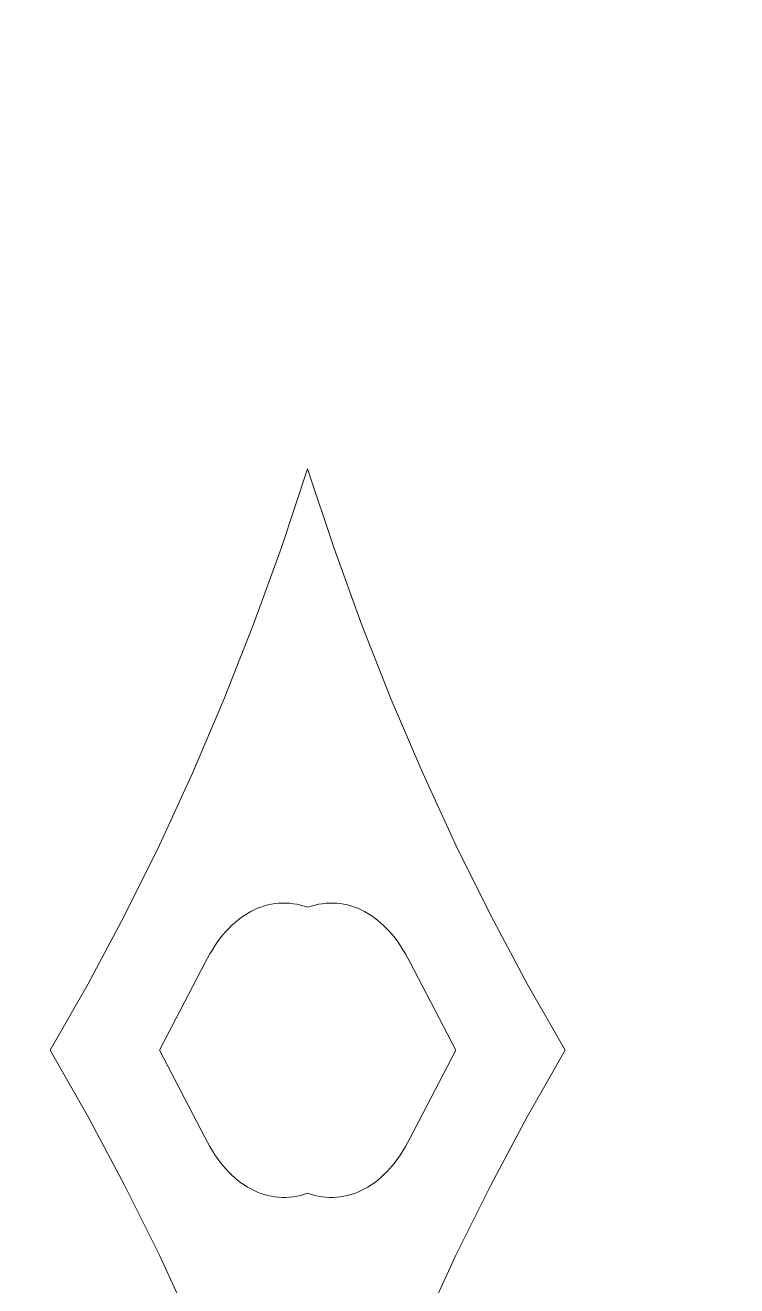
# Model space of a CAD drawing. Header units: centimetres. Extents: x -9.1 to 5.1, y -12.3 to 13.3.
# Drawn here: x -3.776 to -2.7, y -10.215 to -8.308 of the extents above; entities that cross this region are included whole.
import ezdxf

# ---------------------------------------------------------------- set-up
doc = ezdxf.new("R2010")
doc.units = ezdxf.units.CM
doc.header["$MEASUREMENT"] = 0
doc.layers.add('layer 1', color=7, linetype='Continuous')

msp = doc.modelspace()

# ---------------------------------------------------------------- linework, layer by layer
at = {"layer": 'layer 1', "color": 242, "lineweight": 9}
for points, knots in [([(5.08841, -12.32848), (5.08841, -12.32848), (-9.09402, -12.32848), (-9.09402, -12.32848), (-9.09402, -12.32848), (-9.09402, -12.32848), (-9.09402, 0.32731), (-9.09402, 0.32731), (-9.09402, 0.32731), (-9.09402, 0.32731), (5.0911, 0.32731), (5.0911, 0.32731), (5.0911, 0.32731), (5.0911, 0.32731), (5.0911, -12.32848), (5.0911, -12.32848), (5.0911, -12.32848), (5.0911, -12.32848), (5.08841, -12.32848), (5.08841, -12.32848)], [0, 0, 0, 0, 0.1666667, 0.1666667, 0.1666667, 0.1666667, 0.3333333, 0.3333333, 0.3333333, 0.3333333, 0.5, 0.5, 0.5, 0.5, 0.6666667, 0.6666667, 0.6666667, 0.6666667, 1, 1, 1, 1]), ([(-3.34902, -10.73787), (-3.34902, -10.73787), (-3.30952, -10.61927), (-3.30952, -10.61927), (-3.30952, -10.61927), (-3.30952, -10.61927), (-3.26728, -10.50295), (-3.26728, -10.50295), (-3.26728, -10.50295), (-3.26728, -10.50295), (-3.22238, -10.389), (-3.22238, -10.389), (-3.22238, -10.389), (-3.22238, -10.389), (-3.17483, -10.27752), (-3.17483, -10.27752), (-3.17483, -10.27752), (-3.17483, -10.27752), (-3.12468, -10.16862), (-3.12468, -10.16862), (-3.12468, -10.16862), (-3.12468, -10.16862), (-3.07199, -10.06242), (-3.07199, -10.06242), (-3.07199, -10.06242), (-3.07199, -10.06242), (-3.01679, -9.959), (-3.01679, -9.959), (-3.01679, -9.959), (-3.01679, -9.959), (-2.95916, -9.85846), (-2.95916, -9.85846), (-2.95916, -9.85846), (-2.95916, -9.85846), (-3.01679, -9.75793), (-3.01679, -9.75793), (-3.01679, -9.75793), (-3.01679, -9.75793), (-3.07199, -9.65451), (-3.07199, -9.65451), (-3.07199, -9.65451), (-3.07199, -9.65451), (-3.12468, -9.54829), (-3.12468, -9.54829), (-3.12468, -9.54829), (-3.12468, -9.54829), (-3.17483, -9.43939), (-3.17483, -9.43939), (-3.17483, -9.43939), (-3.17483, -9.43939), (-3.22238, -9.32793), (-3.22238, -9.32793), (-3.22238, -9.32793), (-3.22238, -9.32793), (-3.26728, -9.21398), (-3.26728, -9.21398), (-3.26728, -9.21398), (-3.26728, -9.21398), (-3.30952, -9.09764), (-3.30952, -9.09764), (-3.30952, -9.09764), (-3.30952, -9.09764), (-3.34902, -8.97905), (-3.34902, -8.97905), (-3.34902, -8.97905), (-3.34902, -8.97905), (-3.3885, -9.09764), (-3.3885, -9.09764), (-3.3885, -9.09764), (-3.3885, -9.09764), (-3.43075, -9.21398), (-3.43075, -9.21398), (-3.43075, -9.21398), (-3.43075, -9.21398), (-3.47565, -9.32793), (-3.47565, -9.32793), (-3.47565, -9.32793), (-3.47565, -9.32793), (-3.5232, -9.43939), (-3.5232, -9.43939), (-3.5232, -9.43939), (-3.5232, -9.43939), (-3.57334, -9.54829), (-3.57334, -9.54829), (-3.57334, -9.54829), (-3.57334, -9.54829), (-3.62604, -9.65451), (-3.62604, -9.65451), (-3.62604, -9.65451), (-3.62604, -9.65451), (-3.68123, -9.75793), (-3.68123, -9.75793), (-3.68123, -9.75793), (-3.68123, -9.75793), (-3.73886, -9.85846), (-3.73886, -9.85846), (-3.73886, -9.85846), (-3.73886, -9.85846), (-3.68123, -9.959), (-3.68123, -9.959), (-3.68123, -9.959), (-3.68123, -9.959), (-3.62604, -10.06242), (-3.62604, -10.06242), (-3.62604, -10.06242), (-3.62604, -10.06242), (-3.57334, -10.16862), (-3.57334, -10.16862), (-3.57334, -10.16862), (-3.57334, -10.16862), (-3.5232, -10.27752), (-3.5232, -10.27752), (-3.5232, -10.27752), (-3.5232, -10.27752), (-3.47565, -10.389), (-3.47565, -10.389), (-3.47565, -10.389), (-3.47565, -10.389), (-3.43075, -10.50295), (-3.43075, -10.50295), (-3.43075, -10.50295), (-3.43075, -10.50295), (-3.3885, -10.61927), (-3.3885, -10.61927), (-3.3885, -10.61927), (-3.3885, -10.61927), (-3.34902, -10.73787), (-3.34902, -10.73787)], [0, 0, 0, 0, 0.030303, 0.030303, 0.030303, 0.030303, 0.0606061, 0.0606061, 0.0606061, 0.0606061, 0.0909091, 0.0909091, 0.0909091, 0.0909091, 0.1212121, 0.1212121, 0.1212121, 0.1212121, 0.1515152, 0.1515152, 0.1515152, 0.1515152, 0.1818182, 0.1818182, 0.1818182, 0.1818182, 0.2121212, 0.2121212, 0.2121212, 0.2121212, 0.2424242, 0.2424242, 0.2424242, 0.2424242, 0.2727273, 0.2727273, 0.2727273, 0.2727273, 0.3030303, 0.3030303, 0.3030303, 0.3030303, 0.3333333, 0.3333333, 0.3333333, 0.3333333, 0.3636364, 0.3636364, 0.3636364, 0.3636364, 0.3939394, 0.3939394, 0.3939394, 0.3939394, 0.4242424, 0.4242424, 0.4242424, 0.4242424, 0.4545455, 0.4545455, 0.4545455, 0.4545455, 0.4848485, 0.4848485, 0.4848485, 0.4848485, 0.5151515, 0.5151515, 0.5151515, 0.5151515, 0.5454545, 0.5454545, 0.5454545, 0.5454545, 0.5757576, 0.5757576, 0.5757576, 0.5757576, 0.6060606, 0.6060606, 0.6060606, 0.6060606, 0.6363636, 0.6363636, 0.6363636, 0.6363636, 0.6666667, 0.6666667, 0.6666667, 0.6666667, 0.6969697, 0.6969697, 0.6969697, 0.6969697, 0.7272727, 0.7272727, 0.7272727, 0.7272727, 0.7575758, 0.7575758, 0.7575758, 0.7575758, 0.7878788, 0.7878788, 0.7878788, 0.7878788, 0.8181818, 0.8181818, 0.8181818, 0.8181818, 0.8484848, 0.8484848, 0.8484848, 0.8484848, 0.8787879, 0.8787879, 0.8787879, 0.8787879, 0.9090909, 0.9090909, 0.9090909, 0.9090909, 0.9393939, 0.9393939, 0.9393939, 0.9393939, 1, 1, 1, 1]), ([(-3.34902, -9.64224), (-3.34902, -9.64224), (-3.34349, -9.64041), (-3.34349, -9.64041), (-3.34349, -9.64041), (-3.34349, -9.64041), (-3.33797, -9.63888), (-3.33797, -9.63888), (-3.33797, -9.63888), (-3.33797, -9.63888), (-3.33246, -9.63766), (-3.33246, -9.63766), (-3.33246, -9.63766), (-3.33246, -9.63766), (-3.32695, -9.63673), (-3.32695, -9.63673), (-3.32695, -9.63673), (-3.32695, -9.63673), (-3.32142, -9.63612), (-3.32142, -9.63612), (-3.32142, -9.63612), (-3.32142, -9.63612), (-3.31595, -9.63579), (-3.31595, -9.63579), (-3.31595, -9.63579), (-3.31595, -9.63579), (-3.31046, -9.63577), (-3.31046, -9.63577), (-3.31046, -9.63577), (-3.31046, -9.63577), (-3.30502, -9.63606), (-3.30502, -9.63606), (-3.30502, -9.63606), (-3.30502, -9.63606), (-3.2996, -9.63662), (-3.2996, -9.63662), (-3.2996, -9.63662), (-3.2996, -9.63662), (-3.29421, -9.63748), (-3.29421, -9.63748), (-3.29421, -9.63748), (-3.29421, -9.63748), (-3.28886, -9.63862), (-3.28886, -9.63862), (-3.28886, -9.63862), (-3.28886, -9.63862), (-3.28356, -9.64006), (-3.28356, -9.64006), (-3.28356, -9.64006), (-3.28356, -9.64006), (-3.27831, -9.64178), (-3.27831, -9.64178), (-3.27831, -9.64178), (-3.27831, -9.64178), (-3.27311, -9.64378), (-3.27311, -9.64378), (-3.27311, -9.64378), (-3.27311, -9.64378), (-3.26795, -9.64607), (-3.26795, -9.64607), (-3.26795, -9.64607), (-3.26795, -9.64607), (-3.26288, -9.64863), (-3.26288, -9.64863), (-3.26288, -9.64863), (-3.26288, -9.64863), (-3.25787, -9.65147), (-3.25787, -9.65147), (-3.25787, -9.65147), (-3.25787, -9.65147), (-3.25293, -9.65458), (-3.25293, -9.65458), (-3.25293, -9.65458), (-3.25293, -9.65458), (-3.24805, -9.65797), (-3.24805, -9.65797), (-3.24805, -9.65797), (-3.24805, -9.65797), (-3.24329, -9.66163), (-3.24329, -9.66163), (-3.24329, -9.66163), (-3.24329, -9.66163), (-3.23859, -9.66555), (-3.23859, -9.66555), (-3.23859, -9.66555), (-3.23859, -9.66555), (-3.23399, -9.66974), (-3.23399, -9.66974), (-3.23399, -9.66974), (-3.23399, -9.66974), (-3.22949, -9.6742), (-3.22949, -9.6742), (-3.22949, -9.6742), (-3.22949, -9.6742), (-3.22508, -9.67891), (-3.22508, -9.67891), (-3.22508, -9.67891), (-3.22508, -9.67891), (-3.2208, -9.6839), (-3.2208, -9.6839), (-3.2208, -9.6839), (-3.2208, -9.6839), (-3.21661, -9.68913), (-3.21661, -9.68913), (-3.21661, -9.68913), (-3.21661, -9.68913), (-3.21255, -9.69463), (-3.21255, -9.69463), (-3.21255, -9.69463), (-3.21255, -9.69463), (-3.2086, -9.70038), (-3.2086, -9.70038), (-3.2086, -9.70038), (-3.2086, -9.70038), (-3.20477, -9.70637), (-3.20477, -9.70637), (-3.20477, -9.70637), (-3.20477, -9.70637), (-3.20107, -9.71262), (-3.20107, -9.71262), (-3.20107, -9.71262), (-3.20107, -9.71262), (-3.19752, -9.71912), (-3.19752, -9.71912), (-3.19752, -9.71912), (-3.19752, -9.71912), (-3.19411, -9.72586), (-3.19411, -9.72586), (-3.19411, -9.72586), (-3.19411, -9.72586), (-3.12484, -9.85846), (-3.12484, -9.85846), (-3.12484, -9.85846), (-3.12484, -9.85846), (-3.19411, -9.99105), (-3.19411, -9.99105), (-3.19411, -9.99105), (-3.19411, -9.99105), (-3.19752, -9.9978), (-3.19752, -9.9978), (-3.19752, -9.9978), (-3.19752, -9.9978), (-3.20107, -10.0043), (-3.20107, -10.0043), (-3.20107, -10.0043), (-3.20107, -10.0043), (-3.20477, -10.01055), (-3.20477, -10.01055), (-3.20477, -10.01055), (-3.20477, -10.01055), (-3.2086, -10.01655), (-3.2086, -10.01655), (-3.2086, -10.01655), (-3.2086, -10.01655), (-3.21255, -10.02229), (-3.21255, -10.02229), (-3.21255, -10.02229), (-3.21255, -10.02229), (-3.21661, -10.02779), (-3.21661, -10.02779), (-3.21661, -10.02779), (-3.21661, -10.02779), (-3.2208, -10.03302), (-3.2208, -10.03302), (-3.2208, -10.03302), (-3.2208, -10.03302), (-3.22508, -10.038), (-3.22508, -10.038), (-3.22508, -10.038), (-3.22508, -10.038), (-3.22949, -10.04272), (-3.22949, -10.04272), (-3.22949, -10.04272), (-3.22949, -10.04272), (-3.23399, -10.04717), (-3.23399, -10.04717), (-3.23399, -10.04717), (-3.23399, -10.04717), (-3.23859, -10.05137), (-3.23859, -10.05137), (-3.23859, -10.05137), (-3.23859, -10.05137), (-3.24329, -10.0553), (-3.24329, -10.0553), (-3.24329, -10.0553), (-3.24329, -10.0553), (-3.24805, -10.05896), (-3.24805, -10.05896), (-3.24805, -10.05896), (-3.24805, -10.05896), (-3.25293, -10.06235), (-3.25293, -10.06235), (-3.25293, -10.06235), (-3.25293, -10.06235), (-3.25787, -10.06546), (-3.25787, -10.06546), (-3.25787, -10.06546), (-3.25787, -10.06546), (-3.26288, -10.0683), (-3.26288, -10.0683), (-3.26288, -10.0683), (-3.26288, -10.0683), (-3.26795, -10.07086), (-3.26795, -10.07086), (-3.26795, -10.07086), (-3.26795, -10.07086), (-3.27311, -10.07313), (-3.27311, -10.07313), (-3.27311, -10.07313), (-3.27311, -10.07313), (-3.27831, -10.07514), (-3.27831, -10.07514), (-3.27831, -10.07514), (-3.27831, -10.07514), (-3.28356, -10.07687), (-3.28356, -10.07687), (-3.28356, -10.07687), (-3.28356, -10.07687), (-3.28886, -10.07829), (-3.28886, -10.07829), (-3.28886, -10.07829), (-3.28886, -10.07829), (-3.29421, -10.07944), (-3.29421, -10.07944), (-3.29421, -10.07944), (-3.29421, -10.07944), (-3.2996, -10.08031), (-3.2996, -10.08031), (-3.2996, -10.08031), (-3.2996, -10.08031), (-3.30502, -10.08087), (-3.30502, -10.08087), (-3.30502, -10.08087), (-3.30502, -10.08087), (-3.31046, -10.08114), (-3.31046, -10.08114), (-3.31046, -10.08114), (-3.31046, -10.08114), (-3.31595, -10.08112), (-3.31595, -10.08112), (-3.31595, -10.08112), (-3.31595, -10.08112), (-3.32142, -10.08081), (-3.32142, -10.08081), (-3.32142, -10.08081), (-3.32142, -10.08081), (-3.32695, -10.08018), (-3.32695, -10.08018), (-3.32695, -10.08018), (-3.32695, -10.08018), (-3.33246, -10.07927), (-3.33246, -10.07927), (-3.33246, -10.07927), (-3.33246, -10.07927), (-3.33797, -10.07804), (-3.33797, -10.07804), (-3.33797, -10.07804), (-3.33797, -10.07804), (-3.34902, -10.07468), (-3.34902, -10.07468), (-3.34902, -10.07468), (-3.34902, -10.07468), (-3.36005, -10.07804), (-3.36005, -10.07804), (-3.36005, -10.07804), (-3.36005, -10.07804), (-3.36557, -10.07927), (-3.36557, -10.07927), (-3.36557, -10.07927), (-3.36557, -10.07927), (-3.37109, -10.08018), (-3.37109, -10.08018), (-3.37109, -10.08018), (-3.37109, -10.08018), (-3.3766, -10.08081), (-3.3766, -10.08081), (-3.3766, -10.08081), (-3.3766, -10.08081), (-3.38209, -10.08112), (-3.38209, -10.08112), (-3.38209, -10.08112), (-3.38209, -10.08112), (-3.38756, -10.08114), (-3.38756, -10.08114), (-3.38756, -10.08114), (-3.38756, -10.08114), (-3.39301, -10.08087), (-3.39301, -10.08087), (-3.39301, -10.08087), (-3.39301, -10.08087), (-3.39844, -10.08031), (-3.39844, -10.08031), (-3.39844, -10.08031), (-3.39844, -10.08031), (-3.40381, -10.07944), (-3.40381, -10.07944), (-3.40381, -10.07944), (-3.40381, -10.07944), (-3.40916, -10.07829), (-3.40916, -10.07829), (-3.40916, -10.07829), (-3.40916, -10.07829), (-3.41446, -10.07687), (-3.41446, -10.07687), (-3.41446, -10.07687), (-3.41446, -10.07687), (-3.41972, -10.07514), (-3.41972, -10.07514), (-3.41972, -10.07514), (-3.41972, -10.07514), (-3.42492, -10.07313), (-3.42492, -10.07313), (-3.42492, -10.07313), (-3.42492, -10.07313), (-3.43007, -10.07086), (-3.43007, -10.07086), (-3.43007, -10.07086), (-3.43007, -10.07086), (-3.43515, -10.0683), (-3.43515, -10.0683), (-3.43515, -10.0683), (-3.43515, -10.0683), (-3.44016, -10.06546), (-3.44016, -10.06546), (-3.44016, -10.06546), (-3.44016, -10.06546), (-3.44511, -10.06235), (-3.44511, -10.06235), (-3.44511, -10.06235), (-3.44511, -10.06235), (-3.44997, -10.05896), (-3.44997, -10.05896), (-3.44997, -10.05896), (-3.44997, -10.05896), (-3.45474, -10.0553), (-3.45474, -10.0553), (-3.45474, -10.0553), (-3.45474, -10.0553), (-3.45944, -10.05137), (-3.45944, -10.05137), (-3.45944, -10.05137), (-3.45944, -10.05137), (-3.46403, -10.04717), (-3.46403, -10.04717), (-3.46403, -10.04717), (-3.46403, -10.04717), (-3.46853, -10.04272), (-3.46853, -10.04272), (-3.46853, -10.04272), (-3.46853, -10.04272), (-3.47294, -10.038), (-3.47294, -10.038), (-3.47294, -10.038), (-3.47294, -10.038), (-3.47724, -10.03302), (-3.47724, -10.03302), (-3.47724, -10.03302), (-3.47724, -10.03302), (-3.48143, -10.02779), (-3.48143, -10.02779), (-3.48143, -10.02779), (-3.48143, -10.02779), (-3.48549, -10.02229), (-3.48549, -10.02229), (-3.48549, -10.02229), (-3.48549, -10.02229), (-3.48943, -10.01655), (-3.48943, -10.01655), (-3.48943, -10.01655), (-3.48943, -10.01655), (-3.49325, -10.01055), (-3.49325, -10.01055), (-3.49325, -10.01055), (-3.49325, -10.01055), (-3.49695, -10.0043), (-3.49695, -10.0043), (-3.49695, -10.0043), (-3.49695, -10.0043), (-3.5005, -9.9978), (-3.5005, -9.9978), (-3.5005, -9.9978), (-3.5005, -9.9978), (-3.50391, -9.99105), (-3.50391, -9.99105), (-3.50391, -9.99105), (-3.50391, -9.99105), (-3.57319, -9.85846), (-3.57319, -9.85846), (-3.57319, -9.85846), (-3.57319, -9.85846), (-3.50391, -9.72586), (-3.50391, -9.72586), (-3.50391, -9.72586), (-3.50391, -9.72586), (-3.5005, -9.71912), (-3.5005, -9.71912), (-3.5005, -9.71912), (-3.5005, -9.71912), (-3.49695, -9.71262), (-3.49695, -9.71262), (-3.49695, -9.71262), (-3.49695, -9.71262), (-3.49325, -9.70637), (-3.49325, -9.70637), (-3.49325, -9.70637), (-3.49325, -9.70637), (-3.48943, -9.70038), (-3.48943, -9.70038), (-3.48943, -9.70038), (-3.48943, -9.70038), (-3.48549, -9.69463), (-3.48549, -9.69463), (-3.48549, -9.69463), (-3.48549, -9.69463), (-3.48143, -9.68913), (-3.48143, -9.68913), (-3.48143, -9.68913), (-3.48143, -9.68913), (-3.47724, -9.6839), (-3.47724, -9.6839), (-3.47724, -9.6839), (-3.47724, -9.6839), (-3.47294, -9.67891), (-3.47294, -9.67891), (-3.47294, -9.67891), (-3.47294, -9.67891), (-3.46853, -9.6742), (-3.46853, -9.6742), (-3.46853, -9.6742), (-3.46853, -9.6742), (-3.46403, -9.66974), (-3.46403, -9.66974), (-3.46403, -9.66974), (-3.46403, -9.66974), (-3.45944, -9.66555), (-3.45944, -9.66555), (-3.45944, -9.66555), (-3.45944, -9.66555), (-3.45474, -9.66163), (-3.45474, -9.66163), (-3.45474, -9.66163), (-3.45474, -9.66163), (-3.44997, -9.65797), (-3.44997, -9.65797), (-3.44997, -9.65797), (-3.44997, -9.65797), (-3.44511, -9.65458), (-3.44511, -9.65458), (-3.44511, -9.65458), (-3.44511, -9.65458), (-3.44016, -9.65147), (-3.44016, -9.65147), (-3.44016, -9.65147), (-3.44016, -9.65147), (-3.43515, -9.64863), (-3.43515, -9.64863), (-3.43515, -9.64863), (-3.43515, -9.64863), (-3.43007, -9.64607), (-3.43007, -9.64607), (-3.43007, -9.64607), (-3.43007, -9.64607), (-3.42492, -9.64378), (-3.42492, -9.64378), (-3.42492, -9.64378), (-3.42492, -9.64378), (-3.41972, -9.64178), (-3.41972, -9.64178), (-3.41972, -9.64178), (-3.41972, -9.64178), (-3.41446, -9.64006), (-3.41446, -9.64006), (-3.41446, -9.64006), (-3.41446, -9.64006), (-3.40916, -9.63862), (-3.40916, -9.63862), (-3.40916, -9.63862), (-3.40916, -9.63862), (-3.40381, -9.63748), (-3.40381, -9.63748), (-3.40381, -9.63748), (-3.40381, -9.63748), (-3.39844, -9.63662), (-3.39844, -9.63662), (-3.39844, -9.63662), (-3.39844, -9.63662), (-3.39301, -9.63606), (-3.39301, -9.63606), (-3.39301, -9.63606), (-3.39301, -9.63606), (-3.38756, -9.63577), (-3.38756, -9.63577), (-3.38756, -9.63577), (-3.38756, -9.63577), (-3.38209, -9.63579), (-3.38209, -9.63579), (-3.38209, -9.63579), (-3.38209, -9.63579), (-3.3766, -9.63612), (-3.3766, -9.63612), (-3.3766, -9.63612), (-3.3766, -9.63612), (-3.37109, -9.63673), (-3.37109, -9.63673), (-3.37109, -9.63673), (-3.37109, -9.63673), (-3.36557, -9.63766), (-3.36557, -9.63766), (-3.36557, -9.63766), (-3.36557, -9.63766), (-3.36005, -9.63888), (-3.36005, -9.63888), (-3.36005, -9.63888), (-3.36005, -9.63888), (-3.35453, -9.64041), (-3.35453, -9.64041), (-3.35453, -9.64041), (-3.35453, -9.64041), (-3.34902, -9.64224), (-3.34902, -9.64224)], [0, 0, 0, 0, 0.0076336, 0.0076336, 0.0076336, 0.0076336, 0.0152672, 0.0152672, 0.0152672, 0.0152672, 0.0229008, 0.0229008, 0.0229008, 0.0229008, 0.0305344, 0.0305344, 0.0305344, 0.0305344, 0.0381679, 0.0381679, 0.0381679, 0.0381679, 0.0458015, 0.0458015, 0.0458015, 0.0458015, 0.0534351, 0.0534351, 0.0534351, 0.0534351, 0.0610687, 0.0610687, 0.0610687, 0.0610687, 0.0687023, 0.0687023, 0.0687023, 0.0687023, 0.0763359, 0.0763359, 0.0763359, 0.0763359, 0.0839695, 0.0839695, 0.0839695, 0.0839695, 0.0916031, 0.0916031, 0.0916031, 0.0916031, 0.0992366, 0.0992366, 0.0992366, 0.0992366, 0.1068702, 0.1068702, 0.1068702, 0.1068702, 0.1145038, 0.1145038, 0.1145038, 0.1145038, 0.1221374, 0.1221374, 0.1221374, 0.1221374, 0.129771, 0.129771, 0.129771, 0.129771, 0.1374046, 0.1374046, 0.1374046, 0.1374046, 0.1450382, 0.1450382, 0.1450382, 0.1450382, 0.1526718, 0.1526718, 0.1526718, 0.1526718, 0.1603053, 0.1603053, 0.1603053, 0.1603053, 0.1679389, 0.1679389, 0.1679389, 0.1679389, 0.1755725, 0.1755725, 0.1755725, 0.1755725, 0.1832061, 0.1832061, 0.1832061, 0.1832061, 0.1908397, 0.1908397, 0.1908397, 0.1908397, 0.1984733, 0.1984733, 0.1984733, 0.1984733, 0.2061069, 0.2061069, 0.2061069, 0.2061069, 0.2137405, 0.2137405, 0.2137405, 0.2137405, 0.221374, 0.221374, 0.221374, 0.221374, 0.2290076, 0.2290076, 0.2290076, 0.2290076, 0.2366412, 0.2366412, 0.2366412, 0.2366412, 0.2442748, 0.2442748, 0.2442748, 0.2442748, 0.2519084, 0.2519084, 0.2519084, 0.2519084, 0.259542, 0.259542, 0.259542, 0.259542, 0.2671756, 0.2671756, 0.2671756, 0.2671756, 0.2748092, 0.2748092, 0.2748092, 0.2748092, 0.2824427, 0.2824427, 0.2824427, 0.2824427, 0.2900763, 0.2900763, 0.2900763, 0.2900763, 0.2977099, 0.2977099, 0.2977099, 0.2977099, 0.3053435, 0.3053435, 0.3053435, 0.3053435, 0.3129771, 0.3129771, 0.3129771, 0.3129771, 0.3206107, 0.3206107, 0.3206107, 0.3206107, 0.3282443, 0.3282443, 0.3282443, 0.3282443, 0.3358779, 0.3358779, 0.3358779, 0.3358779, 0.3435115, 0.3435115, 0.3435115, 0.3435115, 0.351145, 0.351145, 0.351145, 0.351145, 0.3587786, 0.3587786, 0.3587786, 0.3587786, 0.3664122, 0.3664122, 0.3664122, 0.3664122, 0.3740458, 0.3740458, 0.3740458, 0.3740458, 0.3816794, 0.3816794, 0.3816794, 0.3816794, 0.389313, 0.389313, 0.389313, 0.389313, 0.3969466, 0.3969466, 0.3969466, 0.3969466, 0.4045802, 0.4045802, 0.4045802, 0.4045802, 0.4122137, 0.4122137, 0.4122137, 0.4122137, 0.4198473, 0.4198473, 0.4198473, 0.4198473, 0.4274809, 0.4274809, 0.4274809, 0.4274809, 0.4351145, 0.4351145, 0.4351145, 0.4351145, 0.4427481, 0.4427481, 0.4427481, 0.4427481, 0.4503817, 0.4503817, 0.4503817, 0.4503817, 0.4580153, 0.4580153, 0.4580153, 0.4580153, 0.4656489, 0.4656489, 0.4656489, 0.4656489, 0.4732824, 0.4732824, 0.4732824, 0.4732824, 0.480916, 0.480916, 0.480916, 0.480916, 0.4885496, 0.4885496, 0.4885496, 0.4885496, 0.4961832, 0.4961832, 0.4961832, 0.4961832, 0.5038168, 0.5038168, 0.5038168, 0.5038168, 0.5114504, 0.5114504, 0.5114504, 0.5114504, 0.519084, 0.519084, 0.519084, 0.519084, 0.5267176, 0.5267176, 0.5267176, 0.5267176, 0.5343511, 0.5343511, 0.5343511, 0.5343511, 0.5419847, 0.5419847, 0.5419847, 0.5419847, 0.5496183, 0.5496183, 0.5496183, 0.5496183, 0.5572519, 0.5572519, 0.5572519, 0.5572519, 0.5648855, 0.5648855, 0.5648855, 0.5648855, 0.5725191, 0.5725191, 0.5725191, 0.5725191, 0.5801527, 0.5801527, 0.5801527, 0.5801527, 0.5877863, 0.5877863, 0.5877863, 0.5877863, 0.5954198, 0.5954198, 0.5954198, 0.5954198, 0.6030534, 0.6030534, 0.6030534, 0.6030534, 0.610687, 0.610687, 0.610687, 0.610687, 0.6183206, 0.6183206, 0.6183206, 0.6183206, 0.6259542, 0.6259542, 0.6259542, 0.6259542, 0.6335878, 0.6335878, 0.6335878, 0.6335878, 0.6412214, 0.6412214, 0.6412214, 0.6412214, 0.648855, 0.648855, 0.648855, 0.648855, 0.6564885, 0.6564885, 0.6564885, 0.6564885, 0.6641221, 0.6641221, 0.6641221, 0.6641221, 0.6717557, 0.6717557, 0.6717557, 0.6717557, 0.6793893, 0.6793893, 0.6793893, 0.6793893, 0.6870229, 0.6870229, 0.6870229, 0.6870229, 0.6946565, 0.6946565, 0.6946565, 0.6946565, 0.7022901, 0.7022901, 0.7022901, 0.7022901, 0.7099237, 0.7099237, 0.7099237, 0.7099237, 0.7175573, 0.7175573, 0.7175573, 0.7175573, 0.7251908, 0.7251908, 0.7251908, 0.7251908, 0.7328244, 0.7328244, 0.7328244, 0.7328244, 0.740458, 0.740458, 0.740458, 0.740458, 0.7480916, 0.7480916, 0.7480916, 0.7480916, 0.7557252, 0.7557252, 0.7557252, 0.7557252, 0.7633588, 0.7633588, 0.7633588, 0.7633588, 0.7709924, 0.7709924, 0.7709924, 0.7709924, 0.778626, 0.778626, 0.778626, 0.778626, 0.7862595, 0.7862595, 0.7862595, 0.7862595, 0.7938931, 0.7938931, 0.7938931, 0.7938931, 0.8015267, 0.8015267, 0.8015267, 0.8015267, 0.8091603, 0.8091603, 0.8091603, 0.8091603, 0.8167939, 0.8167939, 0.8167939, 0.8167939, 0.8244275, 0.8244275, 0.8244275, 0.8244275, 0.8320611, 0.8320611, 0.8320611, 0.8320611, 0.8396947, 0.8396947, 0.8396947, 0.8396947, 0.8473282, 0.8473282, 0.8473282, 0.8473282, 0.8549618, 0.8549618, 0.8549618, 0.8549618, 0.8625954, 0.8625954, 0.8625954, 0.8625954, 0.870229, 0.870229, 0.870229, 0.870229, 0.8778626, 0.8778626, 0.8778626, 0.8778626, 0.8854962, 0.8854962, 0.8854962, 0.8854962, 0.8931298, 0.8931298, 0.8931298, 0.8931298, 0.9007634, 0.9007634, 0.9007634, 0.9007634, 0.9083969, 0.9083969, 0.9083969, 0.9083969, 0.9160305, 0.9160305, 0.9160305, 0.9160305, 0.9236641, 0.9236641, 0.9236641, 0.9236641, 0.9312977, 0.9312977, 0.9312977, 0.9312977, 0.9389313, 0.9389313, 0.9389313, 0.9389313, 0.9465649, 0.9465649, 0.9465649, 0.9465649, 0.9541985, 0.9541985, 0.9541985, 0.9541985, 0.9618321, 0.9618321, 0.9618321, 0.9618321, 0.9694656, 0.9694656, 0.9694656, 0.9694656, 0.9770992, 0.9770992, 0.9770992, 0.9770992, 0.9847328, 0.9847328, 0.9847328, 0.9847328, 1, 1, 1, 1])]:
    msp.add_open_spline(points, degree=3, knots=knots, dxfattribs=at)

doc.saveas('drawing.dxf')
